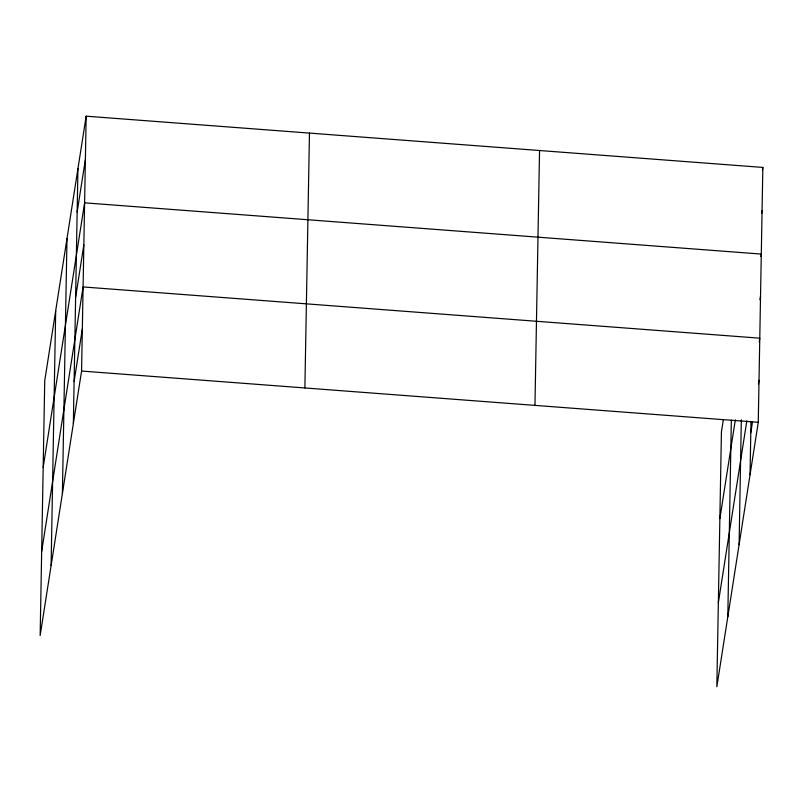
<?xml version="1.0" encoding="UTF-8"?>
<svg xmlns="http://www.w3.org/2000/svg" width="803" height="803" viewBox="0 0 803 803"><rect width="100%" height="100%" fill="white"/><g stroke="black" fill="none" stroke-linecap="round" stroke-linejoin="round"><path stroke-width="1.2" d="M51.101 565.613L55.688 310.741M62.393 493.534L66.98 238.662M73.354 423.562L77.931 168.7M86.162 116.184L44.737 380.702L40.15 635.574L81.575 371.046L86.162 116.184L762.85 167.425L758.263 422.298L716.838 686.816L721.425 431.954L723.312 419.889M304.879 387.959L309.466 133.087M534.959 405.385L539.546 150.512M727.799 616.855L731.332 420.17M739.091 544.775L741.33 419.849M750.042 474.814L750.996 421.625M77.158 212.022L85.379 159.506M43.171 467.366L84.596 202.838L761.294 254.079L760.913 256.518M75.623 297.401L83.843 244.895M41.666 551.47L83.09 286.942L759.779 338.183L759.206 341.847M74.107 381.515L82.328 328.999M762.469 169.865L762.85 167.425M761.686 213.196L762.067 210.747M719.869 518.608L735.337 419.808M759.959 299.8L760.531 296.136M718.354 602.712L746.83 420.862M750.795 432.757L752.521 421.766M758.454 383.904L759.026 380.241M81.575 371.046L758.263 422.298"/></g></svg>
